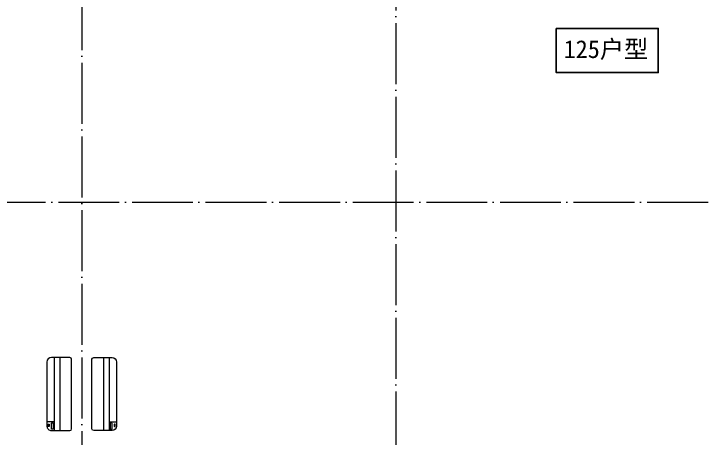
# Model space of a CAD drawing. Extents: x 27938 to 725830, y -209821 to 1628073.
# Drawn here: x 302347 to 309167, y 520716 to 524897 of the extents above; entities that cross this region are included whole.
import ezdxf

# ---------------------------------------------------------------- set-up
doc = ezdxf.new("R2010")
doc.units = 0
doc.header["$LTSCALE"] = 1000
doc.header["$MEASUREMENT"] = 0
doc.linetypes.add('DOTE', pattern=[2.42, 2, -0.2, 0.02, -0.2])
doc.layers.add('DOTE', color=19, linetype='DOTE', lineweight=9)
doc.layers.add('平面-空调预留孔', color=173, linetype='Continuous', lineweight=15)
doc.styles.add('黑体', font='')
doc.styles.get('黑体').set_extended_font_data('SimHei')

# ---------------------------------------------------------------- blocks, each defined once
blk = doc.blocks.new('FGDGDRGSDGDG')
at = {"layer": 'DOTE', "linetype": 'DOTE', "ltscale": 0.3}
for p, q in [((524182.5, 529998.5), (524182.5, 513948.5)), ((521082.5, 522348.5), (521082.5, 513948.5)), ((488182.5, 520248.5), (546982.5, 520248.5))]:
    blk.add_line(p, q, dxfattribs=at)
blk = doc.blocks.new('A$C001338C2')
for p, q in [((845, 303.6), (55, 303.6)), ((109.1, 214.8), (109.1, 303.6)), ((0, 248.6), (0, 22)), ((900, 22), (900, 248.6)), ((22, 0), (878, 0))]:
    blk.add_line(p, q)
at = {"lineweight": 5}
for p, q in [((900, 214.8), (0, 214.8)), ((900, 143.2), (0, 143.2))]:
    blk.add_line(p, q, dxfattribs=at)
for points in [[(73.1, 275), (56.8, 275, -0.414214), (51.3, 280.5), (51.3, 283.4, -0.414214), (56.8, 288.9), (73.1, 288.9, -0.414214), (78.6, 283.4), (78.6, 280.5, -0.414214)], [(89.2, 226.4), (22.2, 226.4, -0.414214), (16.7, 231.9), (16.7, 243.1, -0.414214), (22.2, 248.6), (89.2, 248.6, -0.414214), (94.7, 243.1), (94.7, 231.9, -0.414214)]]:
    blk.add_lwpolyline(points, format="xyb", close=True)
for centre, radius, start, end in [((55, 248.6), 55, 90, 180), ((845, 248.6), 55, 360, 90), ((22, 22), 22, 180, 270), ((878, 22), 22, 270, 360)]:
    blk.add_arc(centre, radius, start, end)

msp = doc.modelspace()

# ---------------------------------------------------------------- linework, layer by layer
at = {"color": 1}
msp.add_lwpolyline([(307698.1, 524754.1), (308704.1, 524754.1), (308704.1, 524318.1), (307698.1, 524318.1)], close=True, dxfattribs=at)

# ---------------------------------------------------------------- block references
msp.add_blockref('FGDGDRGSDGDG', (-218065.9, 2792))
at = {"layer": '平面-空调预留孔', "yscale": 0.800000000046565, "zscale": 0.800000000046565}
for p, xscale, rotation in [((302916.5, 520790.4), 0.800000000046565, 90.00000023343017), ((303116.7, 520790.4), -0.800000000046565, 269.9999997665698)]:
    msp.add_blockref('A$C001338C2', p, dxfattribs=dict(at, xscale=xscale, rotation=rotation))

# ---------------------------------------------------------------- texts
at = {"color": 1, "style": '黑体'}
msp.add_text('125户型', height=175, dxfattribs=at).set_placement((307770.2, 524461.9))

doc.saveas('drawing.dxf')
